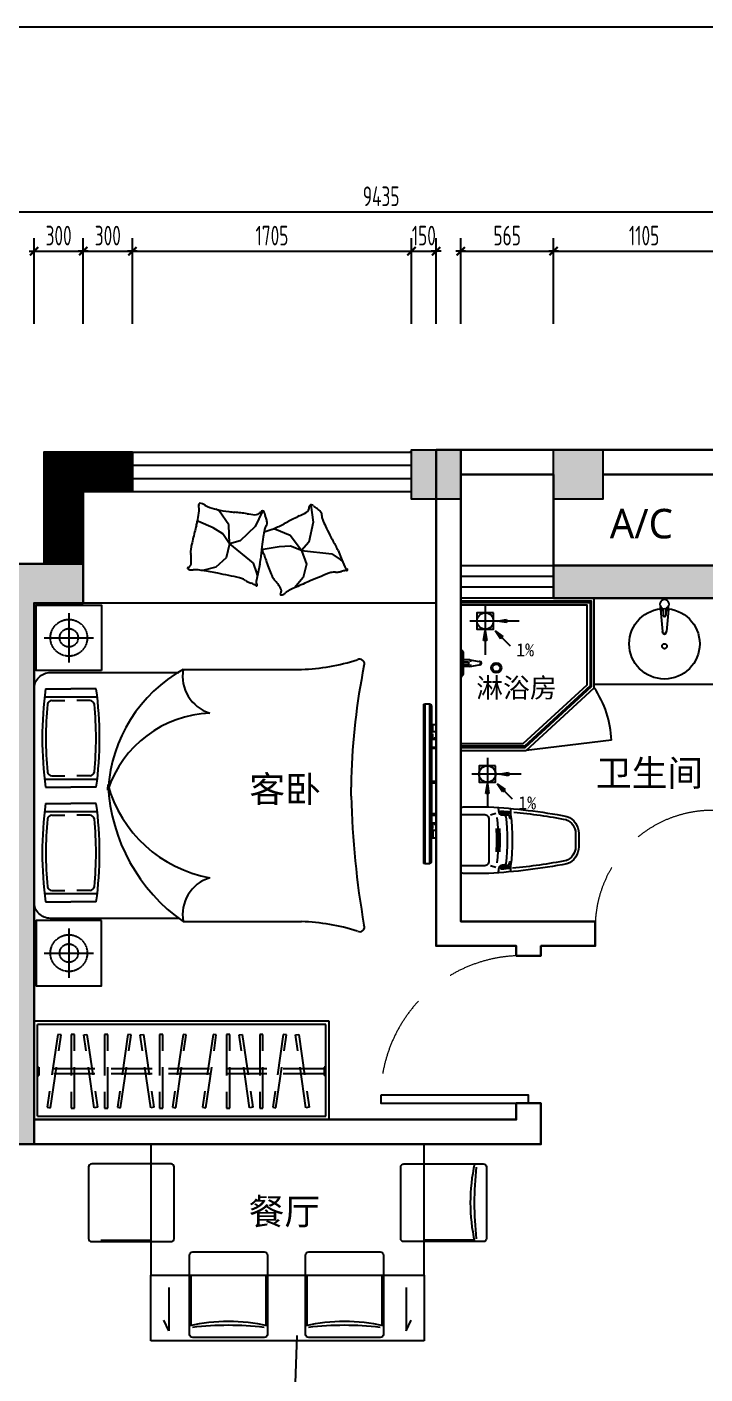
# Model space of a CAD drawing. Extents: x 198376 to 343171, y -41839 to 41090.
# Drawn here: x 206108 to 210245, y 32868 to 41090 of the extents above; entities that cross this region are included whole.
import ezdxf
from ezdxf.enums import TextEntityAlignment as Align

# ---------------------------------------------------------------- set-up
doc = ezdxf.new("R2010")
doc.units = 0
doc.header["$LTSCALE"] = 1000
doc.header["$MEASUREMENT"] = 0
for name, pattern in [('$0$DASH', [0.35, 0.25, -0.1]), ('100000', [200000, 100000, 100000]), ('DASH', [0.35, 0.25, -0.1]), ('HIDDEN', [0.375, 0.25, -0.125]), ('HIDDENX2', [0.75, 0.5, -0.25])]:
    doc.linetypes.add(name, pattern=pattern)
doc.layers.get('Defpoints').update_dxf_attribs({"color": 250})
for name, color, linetype in [('1-P', 41, '100000'), ('1-W', 1, 'Continuous'), ('COL-FILL', 8, 'Continuous'), ('COLUMN', 200, 'Continuous'), ('DOOR', 50, 'Continuous'), ('FC-BHATCH', 144, 'Continuous'), ('FC-FLOOR', 138, 'Continuous'), ('FF-DIM-1', 50, 'Continuous'), ('FF-FURN', 51, 'Continuous'), ('FF-LIGHT', 22, 'Continuous'), ('FF-TEXT', 50, 'Continuous'), ('WINDOW', 50, 'Continuous')]:
    doc.layers.add(name, color=color, linetype=linetype)
doc.layers.add('WALL', color=160, linetype='Continuous', lineweight=30)
doc.styles.add('_宋体', font='', dxfattribs={"width": 0.8})
doc.styles.add('CCD-DIM', font='archs.shx', dxfattribs={"width": 0.75})
doc.styles.add('st', font='msyh.ttf', dxfattribs={"width": 0.7})
doc.styles.get('_宋体').set_extended_font_data('SimSun')
doc.dimstyles.new('CCD_100', dxfattribs={"dimscale": 100, "dimtxt": 1.2, "dimasz": 0.03, "dimexe": 0.8, "dimexo": 0.6, "dimgap": 0.35, "dimtad": 1, "dimdec": 0, "dimrnd": 5, "dimzin": 0, "dimdsep": 46, "dimtxsty": 'CCD-DIM', "dimblk": 'HBA_Dimension_Tick', "dimcen": 0.125, "dimclrd": 44, "dimclre": 44, "dimclrt": 50, "dimadec": 0, "dimazin": 0, "dimtfac": 1, "dimtdec": 0, "dimtix": 1, "dimtmove": 2, "dimatfit": 3, "dimldrblk": 'HBA_Leader_Dot', "dimfxl": 0, "dimtvp": 1, "dimtolj": 1, "dimtzin": 0, "dimarcsym": 0})
pattern_1 = [(45, (39611.71609, 0), (-0.08838834765, 0.08838834765), [])]

# ---------------------------------------------------------------- blocks, each defined once
blk = doc.blocks.new('HBA_Dimension_Tick')
at = {"color": 0, "linetype": 'ByBlock'}
for p, q in [((-10, 0), (0, 0)), ((0, 0), (10, 0))]:
    blk.add_line(p, q, dxfattribs=at)
at = {"color": 50, "linetype": 'ByBlock'}
blk.add_solid([(-10, -7), (-7, -10), (7, 10), (10, 7)], dxfattribs=at)
blk = doc.blocks.new('*D29')
at = {"layer": 'Defpoints', "color": 0}
for p in [(206451.6, 39721.1), (206151.6, 39218.3), (206451.6, 39218.3)]:
    blk.add_point(p, dxfattribs=at)
at = {"layer": 'FF-DIM-1', "color": 44, "lineweight": -2}
for p, q in [((206151.6, 39278.3), (206151.6, 39801.1)), ((206451.6, 39278.3), (206451.6, 39801.1)), ((206148.6, 39721.1), (206145.6, 39721.1)), ((206151.6, 39721.1), (206451.6, 39721.1)), ((206454.6, 39721.1), (206457.6, 39721.1))]:
    blk.add_line(p, q, dxfattribs=at)
at = {"layer": 'FF-DIM-1', "color": 44, "lineweight": -2, "xscale": 3, "yscale": 3, "zscale": 3}
blk.add_blockref('HBA_Dimension_Tick', (206151.6, 39721.1), dxfattribs=at)
at = {"layer": 'FF-DIM-1', "color": 44, "lineweight": -2, "xscale": 3, "yscale": 3, "zscale": 3, "rotation": 180}
blk.add_blockref('HBA_Dimension_Tick', (206451.6, 39721.1), dxfattribs=at)
at = {"layer": 'FF-DIM-1', "color": 50, "insert": (206301.6, 39816.1), "char_height": 120, "attachment_point": 5, "style": 'CCD-DIM'}
blk.add_mtext('\\A1;300', dxfattribs=at)
blk = doc.blocks.new('HBA_Leader_Dot')
at = {"color": 0, "linetype": 'ByBlock'}
blk.add_line((-5, 0), (-10, 0), dxfattribs=at)
at = {"color": 0, "linetype": 'ByBlock', "const_width": 5}
blk.add_lwpolyline([(-2.5, 0, 1), (2.5, 0, 1)], format="xyb", close=True, dxfattribs=at)
blk = doc.blocks.new('*D30')
at = {"layer": 'Defpoints', "color": 0}
for p in [(206751.6, 39721.1), (206451.6, 39218.3), (206751.6, 39218.3)]:
    blk.add_point(p, dxfattribs=at)
at = {"layer": 'FF-DIM-1', "color": 44, "lineweight": -2}
for p, q in [((206451.6, 39278.3), (206451.6, 39801.1)), ((206751.6, 39278.3), (206751.6, 39801.1)), ((206448.6, 39721.1), (206445.6, 39721.1)), ((206451.6, 39721.1), (206751.6, 39721.1)), ((206754.6, 39721.1), (206757.6, 39721.1))]:
    blk.add_line(p, q, dxfattribs=at)
at = {"layer": 'FF-DIM-1', "color": 44, "lineweight": -2, "xscale": 3, "yscale": 3, "zscale": 3}
blk.add_blockref('HBA_Dimension_Tick', (206451.6, 39721.1), dxfattribs=at)
at = {"layer": 'FF-DIM-1', "color": 44, "lineweight": -2, "xscale": 3, "yscale": 3, "zscale": 3, "rotation": 180}
blk.add_blockref('HBA_Dimension_Tick', (206751.6, 39721.1), dxfattribs=at)
at = {"layer": 'FF-DIM-1', "color": 50, "insert": (206601.6, 39816.1), "char_height": 120, "attachment_point": 5, "style": 'CCD-DIM'}
blk.add_mtext('\\A1;300', dxfattribs=at)
blk = doc.blocks.new('*D31')
at = {"layer": 'Defpoints', "color": 0}
for p in [(208454.6, 39721.1), (206751.6, 39218.3), (208454.6, 39218.3)]:
    blk.add_point(p, dxfattribs=at)
at = {"layer": 'FF-DIM-1', "color": 44, "lineweight": -2}
for p, q in [((206751.6, 39278.3), (206751.6, 39801.1)), ((208454.6, 39278.3), (208454.6, 39801.1)), ((206754.6, 39721.1), (208451.6, 39721.1))]:
    blk.add_line(p, q, dxfattribs=at)
at = {"layer": 'FF-DIM-1', "color": 44, "lineweight": -2, "xscale": 3, "yscale": 3, "zscale": 3, "rotation": 180}
blk.add_blockref('HBA_Dimension_Tick', (206751.6, 39721.1), dxfattribs=at)
at = {"layer": 'FF-DIM-1', "color": 44, "lineweight": -2, "xscale": 3, "yscale": 3, "zscale": 3}
blk.add_blockref('HBA_Dimension_Tick', (208454.6, 39721.1), dxfattribs=at)
at = {"layer": 'FF-DIM-1', "color": 50, "insert": (207603.1, 39816.1), "char_height": 120, "attachment_point": 5, "style": 'CCD-DIM'}
blk.add_mtext('\\A1;1705', dxfattribs=at)
blk = doc.blocks.new('*D32')
at = {"layer": 'Defpoints', "color": 0}
for p in [(208604.6, 39721.1), (208454.6, 39218.3), (208604.6, 39218.3)]:
    blk.add_point(p, dxfattribs=at)
at = {"layer": 'FF-DIM-1', "color": 44, "lineweight": -2}
for p, q in [((208454.6, 39278.3), (208454.6, 39801.1)), ((208604.6, 39278.3), (208604.6, 39801.1)), ((208451.6, 39721.1), (208448.6, 39721.1)), ((208454.6, 39721.1), (208604.6, 39721.1)), ((208607.6, 39721.1), (208610.6, 39721.1))]:
    blk.add_line(p, q, dxfattribs=at)
at = {"layer": 'FF-DIM-1', "color": 44, "lineweight": -2, "xscale": 3, "yscale": 3, "zscale": 3}
blk.add_blockref('HBA_Dimension_Tick', (208454.6, 39721.1), dxfattribs=at)
at = {"layer": 'FF-DIM-1', "color": 44, "lineweight": -2, "xscale": 3, "yscale": 3, "zscale": 3, "rotation": 180}
blk.add_blockref('HBA_Dimension_Tick', (208604.6, 39721.1), dxfattribs=at)
at = {"layer": 'FF-DIM-1', "color": 50, "insert": (208529.6, 39816.1), "char_height": 120, "attachment_point": 5, "style": 'CCD-DIM'}
blk.add_mtext('\\A1;150', dxfattribs=at)
blk = doc.blocks.new('*D33')
at = {"layer": 'Defpoints', "color": 0}
for p in [(209321.4, 39721.1), (208754.6, 39218.3), (209321.4, 39218.3)]:
    blk.add_point(p, dxfattribs=at)
at = {"layer": 'FF-DIM-1', "color": 44, "lineweight": -2}
for p, q in [((208754.6, 39278.3), (208754.6, 39801.1)), ((209321.4, 39278.3), (209321.4, 39801.1)), ((208757.6, 39721.1), (209318.4, 39721.1))]:
    blk.add_line(p, q, dxfattribs=at)
at = {"layer": 'FF-DIM-1', "color": 44, "lineweight": -2, "xscale": 3, "yscale": 3, "zscale": 3, "rotation": 180}
blk.add_blockref('HBA_Dimension_Tick', (208754.6, 39721.1), dxfattribs=at)
at = {"layer": 'FF-DIM-1', "color": 44, "lineweight": -2, "xscale": 3, "yscale": 3, "zscale": 3}
blk.add_blockref('HBA_Dimension_Tick', (209321.4, 39721.1), dxfattribs=at)
at = {"layer": 'FF-DIM-1', "color": 50, "insert": (209038, 39816.1), "char_height": 120, "attachment_point": 5, "style": 'CCD-DIM'}
blk.add_mtext('\\A1;565', dxfattribs=at)
blk = doc.blocks.new('*D34')
at = {"layer": 'Defpoints', "color": 0}
for p in [(210425.9, 39721.1), (209321.4, 39218.3), (210425.9, 39218.3)]:
    blk.add_point(p, dxfattribs=at)
at = {"layer": 'FF-DIM-1', "color": 44, "lineweight": -2}
for p, q in [((209321.4, 39278.3), (209321.4, 39801.1)), ((210425.9, 39278.3), (210425.9, 39801.1)), ((209324.4, 39721.1), (210422.9, 39721.1))]:
    blk.add_line(p, q, dxfattribs=at)
at = {"layer": 'FF-DIM-1', "color": 44, "lineweight": -2, "xscale": 3, "yscale": 3, "zscale": 3, "rotation": 180}
blk.add_blockref('HBA_Dimension_Tick', (209321.4, 39721.1), dxfattribs=at)
at = {"layer": 'FF-DIM-1', "color": 44, "lineweight": -2, "xscale": 3, "yscale": 3, "zscale": 3}
blk.add_blockref('HBA_Dimension_Tick', (210425.9, 39721.1), dxfattribs=at)
at = {"layer": 'FF-DIM-1', "color": 50, "insert": (209873.7, 39816.1), "char_height": 120, "attachment_point": 5, "style": 'CCD-DIM'}
blk.add_mtext('\\A1;1105', dxfattribs=at)
blk = doc.blocks.new('地漏')
at = {"layer": 'FC-BHATCH'}
for points in [[(190405.7, -114934.8), (190347.4, -114924.7), (190405.7, -114914.6)], [(190265.5, -115043.2), (190275.6, -114984.9), (190285.7, -115043.1)], [(190368.9, -115033.9), (190335.8, -114984.9), (190383.5, -115019.8)]]:
    blk.add_hatch(color=136, dxfattribs=at).paths.add_polyline_path(points)
at = {"layer": 'FC-BHATCH', "color": 136}
for p, q in [((190275.6, -114826.5), (190275.6, -115131.9)), ((190482.4, -114924.7), (190181.4, -114924.7)), ((190347.4, -114924.7), (190405.7, -114914.6)), ((190405.7, -114934.8), (190347.4, -114924.7)), ((190405.7, -114914.6), (190405.7, -114934.8)), ((190265.5, -115043.2), (190275.6, -114984.9)), ((190275.6, -114984.9), (190285.7, -115043.1)), ((190335.5, -114984.6), (190427.3, -115076.4)), ((190368.9, -115033.9), (190335.8, -114984.9)), ((190335.8, -114984.9), (190383.5, -115019.8)), ((190383.5, -115019.8), (190368.9, -115033.9)), ((190285.7, -115043.1), (190265.5, -115043.2))]:
    blk.add_line(p, q, dxfattribs=at)
blk.add_lwpolyline([(190325.8, -114874.4), (190225.3, -114874.4), (190225.3, -114975), (190325.8, -114975)], close=True, dxfattribs=at)
blk.add_circle((190275.6, -114924.7), 50.3, dxfattribs=at)
at = {"layer": 'FC-BHATCH', "color": 136, "insert": (190464.4, -115060.1, 73536), "char_height": 80, "width": 117.843, "attachment_point": 1, "style": '_宋体'}
blk.add_mtext('{\\fSimHei|b0|i0|c134|p49;\\W1;1%}', dxfattribs=at)
blk = doc.blocks.new('A$C11E43098')
at = {"layer": 'FF-FURN'}
h = blk.add_hatch(dxfattribs=at)
h.set_pattern_fill('ANSI31,_O', color=256, scale=25.8552, angle=360)
h.set_pattern_definition([(227.1210964, (34470.0872, -2964.1617), (1.44830786, -1.55971616), [])])
h.paths.add_polyline_path([(3.3, 705.7), (10.5, 705.7), (10.5, 712.7), (3.3, 712.7)])
h = blk.add_hatch(dxfattribs=at)
h.set_pattern_fill('ANSI31,_O', color=256, scale=25.8552, angle=360)
h.set_pattern_definition([(45, (0, 0), (-2.2853, 2.2853), [])])
h.paths.add_polyline_path([(3.3, 229.8), (10.5, 229.8), (10.5, 222.7), (3.3, 222.7)])
for p, q in [((25.6, 897.7), (30.6, 903.5)), ((25.6, 897.7), (25.6, 199.6)), ((30.6, 903.5), (34.9, 903.5)), ((72, 904.5), (64.2, 904.5)), ((72, 904.5), (72, 0.7)), ((0, 786.1), (0, 750.9)), ((25.6, 789.7), (3.3, 789.7)), ((17.7, 747.3), (17.7, 789.7)), ((0, 702.1), (0, 233.3)), ((3.3, 747.3), (25.6, 747.3)), ((10.5, 712.7), (3.3, 712.7)), ((3.3, 712.7), (3.3, 705.7)), ((3.3, 705.7), (10.5, 705.7)), ((25.6, 705.7), (3.3, 705.7)), ((10.5, 705.7), (10.5, 712.7)), ((18.9, 711.7), (25.6, 714.9)), ((18.9, 711.7), (18.9, 705.7)), ((21.5, 735.8), (25.6, 735.8)), ((21.5, 705.7), (21.5, 711.7)), ((21.5, 711.7), (25.6, 711.7)), ((25.6, 747.3), (25.6, 735.8)), ((24.2, 660.7), (0, 660.7)), ((0, 653.7), (24.2, 653.7)), ((24.2, 653.7), (24.2, 660.7)), ((0, 465.3), (24.2, 465.3)), ((24.2, 458.3), (0, 458.3)), ((0, 281.8), (24.2, 281.8)), ((24.2, 274.7), (0, 274.7)), ((3.3, 229.8), (10.5, 229.8)), ((3.3, 222.7), (3.3, 229.8)), ((3.3, 229.8), (25.6, 229.8)), ((10.5, 229.8), (10.5, 222.7)), ((18.9, 223.7), (18.9, 229.8)), ((21.5, 229.8), (21.5, 223.7)), ((24.2, 281.8), (24.2, 274.7)), ((0, 149.3), (0, 184.6)), ((10.5, 222.7), (3.3, 222.7)), ((3.3, 188.1), (25.6, 188.1)), ((17.7, 188.1), (17.7, 145.8)), ((18.9, 223.7), (25.6, 220.6)), ((21.5, 223.7), (25.6, 223.7)), ((21.5, 199.6), (21.5, 188.1)), ((21.5, 199.6), (25.6, 199.6)), ((25.6, 7.6), (25.6, 199.6)), ((25.6, 145.8), (3.3, 145.8)), ((25.6, 7.6), (30.6, 1.7)), ((30.6, 1.7), (34.9, 1.7)), ((64.2, 0.7), (72, 0.7))]:
    blk.add_line(p, q, dxfattribs=at)
blk.add_lwpolyline([(42.8, 0), (42.8, 0.7), (34.9, 0.7), (34.9, 904.5), (42.8, 904.5), (42.8, 905.2), (64.2, 905.2), (64.2, 0), (42.8, 0)], dxfattribs=at)
for centre, major_axis, start_param, end_param in [((3.3, 786.1), (0, -3.53), 3.141593, 4.712389), ((3.3, 750.9), (0, 3.53), 1.570796, 3.141593), ((3.3, 702.1), (0, -3.53), 3.141593, 4.712389), ((91.7, 723.8), (0, 76.6), 1.412631, 1.728961), ((23.8, 461.8), (0, -3.56), 0.122538, 3.019054), ((3.3, 233.3), (0, 3.53), 1.570796, 3.141593), ((3.3, 184.6), (0, -3.53), 3.141593, 4.712389), ((91.7, 211.7), (0, 76.6), 1.412631, 1.728961), ((3.3, 149.3), (0, 3.53), 1.570796, 3.141593)]:
    blk.add_ellipse(centre, major_axis=major_axis, ratio=0.928571, start_param=start_param, end_param=end_param, dxfattribs=at)
blk = doc.blocks.new('TAP-4')
at = {"layer": 'FF-FURN', "linetype": 'ByBlock'}
for p, q in [((-1.5, 78.9), (-1.5, 99.9)), ((1.5, 101.9), (0.5, 101.9)), ((-1.5, 78.9), (-1.5, 30.6)), ((0.5, 28.6), (0.5, -28.9)), ((11.5, 86.7), (5.5, 86.7)), ((18.5, -80.3), (18.5, 79.7)), ((64.2, 23.5), (18.5, 23.5)), ((64.2, 23.5), (132, 11.7)), ((-1.5, -79.1), (-1.5, -30.9)), ((-1.5, -79.1), (-1.5, -100.1)), ((11.5, -86.9), (5.5, -86.9)), ((13.5, -85.3), (13.5, -85.3)), ((64.2, -24.1), (18.5, -24.1)), ((64.2, -24.1), (132, -12.3)), ((1.5, -102.1), (0.5, -102.1))]:
    blk.add_line(p, q, dxfattribs=at)
at = {"layer": 'FF-FURN', "color": 251, "linetype": 'ByBlock'}
for p, q in [((3.5, -0.1), (3.5, 99.9)), ((1.5, 28.6), (0.5, 28.6)), ((13.5, 21.3), (13.5, 84.7)), ((136.6, 11.7), (132, 11.7)), ((1.5, -28.9), (0.5, -28.9)), ((3.5, -0.1), (3.5, -100.1)), ((13.5, -21.6), (13.5, -84.9)), ((136.6, -12.3), (132, -12.3))]:
    blk.add_line(p, q, dxfattribs=at)
blk.add_lwpolyline([(53.5, 9.7), (53.5, -10.3), (13.5, -10.3), (13.5, 9.7)], close=True, dxfattribs=at)
at = {"layer": 'FF-FURN', "linetype": 'ByBlock'}
for centre, radius, start, end in [((0.5, 99.9), 2, 90, 180), ((1.5, 99.9), 2, 0, 90), ((5.5, 84.7), 2, 90, 180), ((11.5, 84.7), 2, 0, 90), ((13.5, 79.7), 5, 0, 90), ((136.6, -0.3), 12, 270, 90), ((5.5, -84.9), 2, 180, 270), ((11.5, -84.9), 2, 270, 0), ((13.5, -80.3), 5, 270, 0), ((0.5, -100.1), 2, 180, 270), ((1.5, -100.1), 2, 270, 0)]:
    blk.add_arc(centre, radius, start, end, dxfattribs=at)
at = {"layer": 'FF-FURN', "color": 251, "linetype": 'ByBlock'}
for centre, radius, start, end in [((0.5, 30.6), 2, 180, 270), ((1.5, 30.6), 2, 270, 0), ((32, -0.3), 40, 11.53696, 36.52575), ((132, -0.3), 12, 270, 90), ((0.5, -30.9), 2, 90, 180), ((1.5, -30.9), 2, 0, 90), ((32, -0.3), 40, 323.47425, 348.46304)]:
    blk.add_arc(centre, radius, start, end, dxfattribs=at)
blk = doc.blocks.new('WC-PLAN2')
at = {"layer": 'FF-FURN', "color": 251, "linetype": 'ByBlock'}
for p, q in [((-157.8, 244.5), (-157.8, 246.1)), ((171.7, 244.5), (171.7, 245.4)), ((181.7, 244.5), (181.7, 245.3)), ((-145, 178.7), (-155, 210.1)), ((159.3, 178.4), (169.3, 209.7))]:
    blk.add_line(p, q, dxfattribs=at)
at = {"layer": 'FF-FURN', "linetype": 'ByBlock'}
blk.add_lwpolyline([(-193.1, 169.4), (-193.1, 14.4, 0.414214), (-178.1, -0.6), (-133.1, -0.6), (146.9, -0.6), (191.9, -0.6, 0.414214), (206.9, 14.4), (206.9, 169.4, 0.031536), (150, 638, 0.312949), (46.9, 709.4), (-33.1, 709.4, 0.312949), (-136.1, 638, 0.031536)], format="xyb", close=True, dxfattribs=at)
at = {"layer": 'FF-FURN', "color": 251, "linetype": 'ByBlock'}
for points in [[(131.3, 631, 0.312949), (46.9, 689.4), (-33.1, 689.4, 0.312949), (-117.4, 631, 0.312949)], [(-116.4, 634.3, 0.02189), (-162, 311.5)], [(175.3, 318.1, 0.021444), (130.3, 634.3, 0.026355)], [(203.4, 223.3, 0.006503), (175.1, 228, -0.370206), (158.1, 247.8), (158.1, 260.9, 0.379109), (149.3, 270.8, 0.060736), (-135.4, 270.8, 0.379109), (-144.2, 260.9), (-144.2, 247.8, -0.370206), (-161.2, 228, 0.006503), (-189.5, 223.3)], [(-163.2, 299.4, 0.003651), (-167.8, 245.3), (-167.8, 244.5, 0.936083), (-158, 243.6)], [(-153.1, 299.4, 0.003771), (-158, 243.6, 0.003771)], [(-157.8, 244.5, 1.010211), (-147.8, 244.4, 1.010211)], [(-143.9, 289.9, 0.003078), (-147.8, 244.4, 0.003136)], [(-144, 290, -0.003598), (-126.9, 292.1, 0.846203), (-127.8, 301.9, 0.846203)], [(181.7, 245.3, 0.00367), (177, 299.7, 0.026355)]]:
    blk.add_lwpolyline(points, format="xyb", dxfattribs=at)
at = {"layer": 'FF-FURN', "linetype": 'ByBlock'}
for points in [[(197.1, 299.4), (161.9, 299.4, 0.064516), (-148.1, 299.4), (-183.2, 299.4)], [(146.9, -0.6, 0.414214), (161.9, 14.4), (161.9, 139.4, 0.414214), (131.9, 169.4), (-118.1, 169.4, 0.414214), (-148.1, 139.4), (-148.1, 14.4, 0.414214), (-133.1, -0.6)]]:
    blk.add_lwpolyline(points, format="xyb", dxfattribs=at)
at = {"layer": 'FF-FURN', "color": 251, "linetype": 'ByBlock'}
for centre, radius, start, end in [((-128.2, 296.9), 5.01, 266.60389, 267.98643), ((142.1, 296.9), 5.01, 94.11955, 255.07149), ((6.9, -896.8), 1196.4, 82.75321, 83.57789), ((142.1, 296.9), 5.01, 272.01357, 273.39611), ((-3531.8, -47.4), 3705.1, 4.50437, 5.22298), ((166.7, 244.4), 4.97, 179.54271, 0.7069), ((-3531.8, -47.4), 3715.1, 4.49268, 5.35689), ((176.8, 244.4), 4.97, 189.08495, 1.52152), ((6.9, -896.8), 1121.6, 83.04875, 96.95125), ((6.9, -896.8), 1131.6, 86.45343, 93.54657), ((6.9, -896.8), 1111.6, 86.38953, 93.61047)]:
    blk.add_arc(centre, radius, start, end, dxfattribs=at)
blk = doc.blocks.new('床1')
at = {"layer": 'FF-FURN'}
for p, q in [((209626.1, 37168.5), (210348, 37168.5)), ((209101.1, 36999.1), (208780.3, 36999.1)), ((208786.4, 37049.1), (208941.4, 37049.1)), ((209096.4, 37049.1), (208941.4, 37049.1)), ((208781.7, 36499.1), (209102.6, 36499.1)), ((208786.4, 36449.1), (208941.4, 36449.1)), ((209096.4, 36449.1), (208941.4, 36449.1)), ((209166.4, 36466.2), (209166.4, 36449.1)), ((209166.4, 36432), (209166.4, 36449.1)), ((210651.4, 36503.6), (210651.4, 36449.1)), ((210651.4, 36394.6), (210651.4, 36449.1)), ((208786.4, 36349.1), (208941.4, 36349.1)), ((209096.4, 36349.1), (208941.4, 36349.1)), ((209101.1, 36299.1), (208780.3, 36299.1)), ((209101.1, 35799.1), (208780.3, 35799.1)), ((208786.4, 35749.1), (208941.4, 35749.1)), ((209096.4, 35749.1), (208941.4, 35749.1)), ((209626.1, 35629.8), (210348, 35629.8))]:
    blk.add_line(p, q, dxfattribs=at)
at = {"layer": 'FF-FURN', "color": 251}
for p, q in [((208824.6, 36979.1), (208905, 36979.1)), ((209058.3, 36979.1), (208977.9, 36979.1)), ((208824.6, 36519.1), (208905, 36519.1)), ((209058.3, 36519.1), (208977.9, 36519.1)), ((208824.6, 36279.1), (208905, 36279.1)), ((209058.3, 36279.1), (208977.9, 36279.1)), ((208824.6, 35819.1), (208905, 35819.1)), ((209058.3, 35819.1), (208977.9, 35819.1))]:
    blk.add_line(p, q, dxfattribs=at)
at = {"layer": 'FF-FURN'}
for points in [[(209128.7, 37162), (208728.7, 37162), (208728.7, 37560.8), (209128.7, 37560.8)], [(209128.7, 35636.2), (208728.7, 35636.2), (208728.7, 35237.4), (209128.7, 35237.4)]]:
    blk.add_lwpolyline(points, close=True, dxfattribs=at)
blk.add_lwpolyline([(209599.3, 35649.1), (208816.4, 35649.1, -0.414214), (208716.4, 35749.1), (208716.4, 37049.1, -0.414214), (208816.4, 37149.1), (209599.3, 37149.1)], format="xyb", dxfattribs=at)
for centre, radius, start, end in [((210065.3, 36384.9), 898.3, 119.22197, 176.49918), ((209857.4, 37126.2), 234.6, 169.492, 253.13112), ((210300.2, 38468.9), 1301.3, 272.10523, 287.37664), ((214689.1, 36392.2), 4039.2, 168.60697, 178.41909), ((210703.5, 37202.3), 28.7, 334.85796, 120.68822), ((211026.4, 36749.1), 2260, 172.37185, 187.62815), ((206856.4, 36749.1), 2260, 352.37185, 7.62815), ((209818, 36215.9), 686.4, 92.39045, 161.64748), ((209931.2, 36677), 793.2, 195.40937, 259.69712), ((210243, 36510.8), 1075.6, 182.79306, 235.04714), ((211026.4, 36049.1), 2260, 172.37185, 187.62815), ((206856.4, 36049.1), 2260, 352.37185, 7.62815), ((215933.3, 36521.7), 5283.4, 181.37851, 189.95729), ((209857.4, 35672.1), 234.6, 106.86888, 190.508), ((210300.2, 34329.3), 1301.3, 72.62336, 87.89477), ((210703.5, 35595.9), 28.7, 239.31178, 25.14204)]:
    blk.add_arc(centre, radius, start, end, dxfattribs=at)
at = {"layer": 'FF-FURN', "color": 251}
for centre, radius, start, end in [((210877.3, 36749.1), 2089.3, 174.34313, 185.65688), ((208827.7, 36949.2), 30.1, 95.94428, 168.74094), ((209055.2, 36949.2), 30.1, 11.25906, 84.05572), ((207005.5, 36749.1), 2089.3, 354.34312, 5.65687), ((208827.7, 36549), 30.1, 191.25906, 264.05572), ((209055.2, 36549), 30.1, 275.94428, 348.74094), ((208827.7, 36249.2), 30.1, 95.94428, 168.74094), ((209055.2, 36249.2), 30.1, 11.25906, 84.05572), ((210877.3, 36049.1), 2089.3, 174.34312, 185.65687), ((207005.5, 36049.1), 2089.3, 354.34313, 5.65688), ((208827.7, 35849), 30.1, 191.25906, 264.05572), ((209055.2, 35849), 30.1, 275.94428, 348.74094)]:
    blk.add_arc(centre, radius, start, end, dxfattribs=at)
at = {"layer": 'FF-LIGHT', "linetype": '$0$DASH', "ltscale": 0.01}
for p, q in [((208928.7, 37511.2), (208928.7, 37211.6)), ((208778.9, 37361.4), (209078.5, 37361.4)), ((208928.7, 35586.6), (208928.7, 35287)), ((208778.9, 35436.8), (209078.5, 35436.8))]:
    blk.add_line(p, q, dxfattribs=at)
for centre, radius in [((208928.7, 37361.4), 112.3), ((208928.7, 37361.4), 56.2), ((208928.7, 35436.8), 112.3), ((208928.7, 35436.8), 56.2)]:
    blk.add_circle(centre, radius, dxfattribs=at)
blk = doc.blocks.new('*D47')
at = {"layer": 'Defpoints', "color": 0}
for p in [(212985.9, 39961.2), (203552.6, 39218.3), (212985.9, 39218.3)]:
    blk.add_point(p, dxfattribs=at)
at = {"layer": 'FF-DIM-1', "color": 44, "lineweight": -2}
for p, q in [((203552.6, 39278.3), (203552.6, 40041.2)), ((212985.9, 39278.3), (212985.9, 40041.2)), ((203555.6, 39961.2), (212982.9, 39961.2))]:
    blk.add_line(p, q, dxfattribs=at)
at = {"layer": 'FF-DIM-1', "color": 44, "lineweight": -2, "xscale": 3, "yscale": 3, "zscale": 3, "rotation": 180}
blk.add_blockref('HBA_Dimension_Tick', (203552.6, 39961.2), dxfattribs=at)
at = {"layer": 'FF-DIM-1', "color": 44, "lineweight": -2, "xscale": 3, "yscale": 3, "zscale": 3}
blk.add_blockref('HBA_Dimension_Tick', (212985.9, 39961.2), dxfattribs=at)
at = {"layer": 'FF-DIM-1', "color": 50, "insert": (208269.2, 40056.2), "char_height": 120, "attachment_point": 5, "style": 'CCD-DIM'}
blk.add_mtext('\\A1;9435', dxfattribs=at)

msp = doc.modelspace()

# ---------------------------------------------------------------- hatches: boundary and pattern name
at = {"layer": 'COL-FILL'}
h = msp.add_hatch(dxfattribs=at)
h.set_pattern_fill('ANSI31', color=256)
h.set_pattern_definition(pattern_1)
h.paths.add_polyline_path([(206451.6, 38254.7), (206751.6, 38254.7), (206751.6, 38494.4), (206212.4, 38494.4), (206212.4, 37813.7), (206451.6, 37813.7)])
h = msp.add_hatch(color=256, dxfattribs=at)
h.dxf.hatch_style = 1
h.paths.add_polyline_path([(208754.6, 38508.1), (208754.6, 38207.7), (208454.6, 38207.7), (208454.6, 38508.1)])
h = msp.add_hatch(color=256, dxfattribs=at)
h.dxf.hatch_style = 1
h.paths.add_polyline_path([(209621.4, 38508.1), (209621.4, 38207.7), (209321.4, 38207.7), (209321.4, 38508.1)])
h = msp.add_hatch(dxfattribs=at)
h.set_pattern_fill('ANSI31', color=256)
h.set_pattern_definition(pattern_1)
h.paths.add_polyline_path([(210425.9, 37602.7), (210425.9, 37802.7), (209321.4, 37802.7), (209321.4, 37602.7)])
h.paths.add_polyline_path([(210425.9, 35480.9), (210625.9, 35480.9), (210625.9, 38207.7), (210425.9, 38207.7)])
h = msp.add_hatch(dxfattribs=at)
h.set_pattern_fill('ANSI31', color=256)
h.set_pattern_definition(pattern_1)
h.paths.add_polyline_path([(206151.6, 37573.7), (206451.6, 37573.7), (206451.6, 37813.7), (205911.6, 37813.7), (205911.6, 34270.7), (206151.6, 34270.7)])

# ---------------------------------------------------------------- linework, layer by layer
at = {"layer": '1-P', "color": 8}
for p, q in [((207839.8, 38170.2), (207853.6, 38067.1)), ((207244.9, 38031.6), (207154, 38072.2)), ((207281.7, 38135.3), (207259.8, 38146)), ((207339, 38051.1), (207281.7, 38135.3)), ((207546, 38133.3), (207499.7, 38040.1)), ((207303.9, 37995.9), (207244.9, 38031.6)), ((207344.1, 37935.6), (207303.9, 37995.9)), ((207344.1, 37935.6), (207339, 38051.1)), ((207499.7, 38040.1), (207410, 37953.3)), ((207619.6, 38024.1), (207595.5, 38020.6)), ((207714.2, 37986.3), (207619.6, 38024.1)), ((207783, 37893.4), (207714.2, 37986.3)), ((207853.6, 38067.1), (207827.8, 37945)), ((207344.1, 37935.6), (207323.6, 37849.9)), ((207410, 37953.3), (207344.1, 37935.6)), ((207344.1, 37935.6), (207487.5, 37816)), ((207647.1, 37917.5), (207549.1, 37900.3)), ((207716, 37920.9), (207647.1, 37917.5)), ((207783, 37893.4), (207716, 37920.9)), ((207827.8, 37945), (207783, 37893.4)), ((207323.6, 37849.9), (207260.3, 37793.1)), ((207783, 37893.4), (207968.8, 37874.5)), ((207783, 37893.4), (207814, 37810.9)), ((207968.8, 37874.5), (208018.7, 37838.4)), ((207260.3, 37793.1), (207180.9, 37771.2)), ((207487.5, 37816), (207508.6, 37758.2)), ((207814, 37810.9), (207793.4, 37728.4)), ((207793.4, 37728.4), (207739.8, 37665.8))]:
    msp.add_line(p, q, dxfattribs=at)
at = {"layer": '1-P', "color": 2}
for p, q in [((207154, 38072.2), (207147.7, 38068.7)), ((207549.1, 37900.3), (207545.8, 37893.9)), ((208006.1, 37894.2), (208029.1, 37837.9)), ((208018.7, 37838.4), (208030.7, 37829.8)), ((208029.1, 37837.9), (208046.8, 37794.5)), ((207517, 37752), (207507.4, 37706)), ((207508.6, 37758.2), (207513.8, 37744.3)), ((207529.4, 37811.5), (207517, 37752))]:
    msp.add_line(p, q, dxfattribs=at)
for centre, radius, start, end in [((207172.2, 38170.5), 16.8, 145.02214, 195.47485), ((207083.3, 38145.9), 75.5, 352.31668, 15.47485), ((207163.2, 38176.8), 5.8, 87.67524, 145.02214), ((207161.4, 38131.7), 50.9, 69.02373, 87.67524), ((207158.2, 38123.3), 59.9, 52.59538, 69.02373), ((207232.8, 38220.9), 63, 232.59538, 248.60872), ((207366.7, 38562.6), 430, 248.60872, 256.73213), ((207795.1, 38158.3), 35.9, 297.29024, 3.24549), ((207843.6, 38161.1), 12.7, 51.18639, 183.24549), ((207807.9, 38116.7), 69.7, 45.8726, 51.18639), ((207887.9, 38199.2), 45.2, 225.8726, 232.47126), ((208093.4, 38466.7), 382.5, 232.47126, 233.7837), ((207477.1, 37625.2), 660.5, 52.78491, 53.7837), ((207745, 37977.9), 217.6, 46.47756, 52.78491), ((206616.9, 38194.3), 545.4, 344.22038, 346.69162), ((206972.7, 38110.1), 179.8, 346.69162, 351.15665), ((204520.1, 38491.7), 2661.9, 351.15665, 352.31668), ((207411.1, 38751.1), 623.6, 256.73213, 263.47558), ((208003.6, 43932.1), 5838.3, 263.47558, 263.83171), ((206720.7, 32061), 6101.9, 83.48336, 83.83171), ((207184.4, 36120.2), 2016.2, 82.39815, 83.48336), ((207860.8, 41188.7), 3097.2, 262.39815, 263.27374), ((207502.2, 38148.4), 35.9, 263.27374, 329.22899), ((207544, 38123.6), 12.7, 17.16988, 149.22899), ((207489.6, 38106.8), 69.7, 11.85609, 17.16988), ((207602, 38130.4), 45.2, 191.85609, 198.45476), ((207922, 38237.2), 382.5, 198.45476, 199.7672), ((206940.4, 37884.4), 660.5, 18.7684, 19.7672), ((207359.8, 38026.9), 217.6, 12.46105, 18.7684), ((207496.6, 38057.2), 77.4, 1.87707, 12.46105), ((204975.1, 43232.7), 5838.3, 297.49208, 297.84822), ((210552.8, 32675.3), 6101.9, 117.49986, 117.84822), ((208666.3, 36299.3), 2016.2, 116.41465, 117.49986), ((206391.5, 40878.9), 3097.2, 296.41465, 297.29024), ((207841.5, 38079.5), 77.4, 35.89357, 46.47756), ((207885.9, 38111.7), 22.6, 351.95082, 35.89357), ((207953.7, 38102.1), 45.8, 171.95082, 202.41622), ((208840.8, 38468), 1005.4, 202.41622, 205.05285), ((209071.6, 37509.7), 2003, 165.64192, 168.21898), ((208727.8, 37597.7), 1648.1, 164.22038, 165.64192), ((208542.2, 37820.1), 1005.4, 168.39972, 171.03635), ((207451, 38425.8), 430, 283.94504, 290.74863), ((207602.2, 38013.1), 45.8, 137.93432, 168.39972), ((207551.4, 38058.9), 22.6, 317.93432, 1.87707), ((207382.4, 38606.9), 623.6, 290.74863, 297.49208), ((209458.1, 38756.6), 1686.8, 205.05285, 207.08835), ((209349.8, 38701.2), 1565.2, 207.08835, 209.93597), ((207303.1, 37878.6), 196.5, 168.21898, 176.45287), ((209094.6, 37728.6), 1565.2, 173.07185, 175.91947), ((205131.3, 36774.5), 2661.9, 25.17315, 25.20529), ((207377.7, 37830.3), 179.8, 20.70812, 25.17315), ((209215.3, 37714), 1686.8, 171.03635, 173.07185), ((207807.7, 37813.1), 214.3, 22.23548, 29.93597), ((207187.9, 37885.7), 81, 176.45287, 190.07985), ((206917.1, 37837.6), 194, 1.28501, 10.07985), ((206759.1, 37834.1), 352, 357.19731, 1.28501), ((207319.6, 37855.3), 214.3, 348.21898, 355.91947), ((207035.6, 37701), 545.4, 18.23689, 20.70812), ((209119, 38387.5), 1648.1, 198.23689, 199.65842), ((209453.2, 38506.9), 2003, 199.65842, 202.23548), ((207091.3, 37785.3), 4.43, 163.66022, 236.43102), ((207093.1, 37784.8), 6.3, 96.95856, 163.66022), ((207108.3, 37811), 35.2, 236.43102, 260.72459), ((207090.6, 37805.1), 14.2, 276.95856, 319.97199), ((207042.4, 37845.6), 77.1, 319.97199, 327.65076), ((207112.4, 37835.6), 60.1, 260.72459, 278.96477), ((207094.6, 37812.5), 15.3, 327.65076, 344.95029), ((207071.4, 37818.8), 39.3, 344.95029, 357.19731), ((207134.1, 37697.9), 79.2, 83.0863, 98.96477), ((207042.8, 36945.6), 837.1, 80.50805, 83.0863), ((206340.8, 32746.7), 5094.2, 79.463, 80.50805), ((206697.2, 34663), 3145, 76.98785, 79.463), ((207781, 37823.3), 196.5, 202.23548, 210.46937), ((209077.7, 34819), 3145, 111.00435, 113.4795), ((207992.2, 37646.2), 116.6, 98.12157, 111.00435), ((207985.1, 37696), 66.3, 85.48816, 98.12157), ((207995.9, 37833.1), 71.2, 265.48816, 277.67836), ((207981.4, 37940.3), 179.4, 277.67836, 284.88069), ((208077.7, 37578), 195.5, 97.98224, 104.88069), ((208068.2, 37803.2), 23.1, 202.23548, 252.81326), ((208055.3, 37738), 34, 85.74068, 97.98224), ((208058.5, 37781), 9.2, 265.74068, 289.37993), ((208060, 37776.7), 4.67, 289.37993, 72.81326), ((207379.1, 37613.7), 116.6, 64.10507, 76.98785), ((207401.1, 37658.9), 66.3, 51.47166, 64.10507), ((207486.7, 37766.5), 71.2, 231.47166, 243.66185), ((207534.7, 37863.4), 179.4, 243.66185, 250.86419), ((207411.8, 37509.3), 195.5, 63.96574, 70.86419), ((207482.7, 37654.4), 34, 51.72418, 63.96574), ((207509.5, 37688.3), 9.2, 231.72418, 255.36343), ((207529.9, 37701.3), 23.1, 168.21898, 218.79675), ((207508.3, 37683.9), 4.67, 255.36343, 38.79675), ((207681.5, 37764.7), 81, 210.46937, 224.09635), ((207484, 37573.3), 194, 35.30151, 44.09635), ((207355, 37482), 352, 31.21381, 35.30151), ((207622.4, 37644), 39.3, 18.96679, 31.21381), ((207645.2, 37651.9), 15.3, 1.66726, 18.96679), ((208087.2, 36904.3), 837.1, 114.52455, 117.1028), ((209854.3, 33031.2), 5094.2, 113.4795, 114.52455), ((207659.4, 37628), 6.3, 130.97506, 197.67673), ((207657.6, 37627.5), 4.43, 197.67673, 270.44752), ((207646, 37643.5), 14.2, 310.97506, 353.98849), ((207657.4, 37658.3), 35.2, 270.44752, 294.74109), ((207583.3, 37650.1), 77.1, 353.98849, 1.66726), ((207646.9, 37680.9), 60.1, 294.74109, 312.98127), ((207741.9, 37578.9), 79.2, 117.1028, 132.98127)]:
    msp.add_arc(centre, radius, start, end, dxfattribs=at)
at = {"layer": '1-W', "color": 2}
for p, q in [((206751.6, 38494.4), (208454.6, 38494.4)), ((206751.6, 38414.5), (208454.6, 38414.5)), ((206751.6, 38334.6), (208454.6, 38334.6)), ((206751.6, 38254.7), (208454.6, 38254.7)), ((208604.6, 37573.7), (206451.6, 37573.7))]:
    msp.add_line(p, q, dxfattribs=at)
at = {"layer": 'COL-FILL'}
msp.add_line((207754.7, 33103.3), (207741.8, 32755.5), dxfattribs=at)
at = {"layer": 'COLUMN'}
for points in [[(208754.6, 38508.1), (208754.6, 38207.7), (208454.6, 38207.7), (208454.6, 38508.1)], [(209621.4, 38508.1), (209621.4, 38207.7), (209321.4, 38207.7), (209321.4, 38508.1)]]:
    msp.add_lwpolyline(points, close=True, dxfattribs=at)
at = {"layer": 'DOOR'}
msp.add_lwpolyline([(208266.6, 34570.7), (208266.6, 34520.7), (209169, 34520.7), (209169, 34570.7)], close=True, dxfattribs=at)
at = {"layer": 'DOOR', "color": 8, "linetype": 'HIDDENX2', "lineweight": 13}
for centre, radius, start, end in [((210290.6, 35592.6), 715.6, 89.17152, 182.95822), ((209131.8, 34556.2), 865.3, 87.53681, 180.69284)]:
    msp.add_arc(centre, radius, start, end, dxfattribs=at)
at = {"layer": 'FF-DIM-1'}
msp.add_line((209674.9, 36736.3), (209154.1, 36674.4), dxfattribs=at)
msp.add_lwpolyline([(198376, 41089.7), (220646.3, 41089.7), (220646.3, 24923.9), (198376, 24923.9)], close=True, dxfattribs=at)
for points in [[(208754.6, 36674.4), (209154.1, 36674.4), (209569.6, 37056.9), (209569.6, 37602.7), (208754.6, 37602.7)], [(208754.6, 36691.4), (209147, 36691.4), (209552.6, 37064), (209552.6, 37585.7), (208754.6, 37585.7)], [(208754.6, 37577.2), (209544.1, 37577.2), (209544.1, 37067.5), (209143.5, 36699.9), (208754.6, 36699.9)], [(208754.6, 36716.9), (209136.5, 36716.9), (209527.1, 37074.5), (209527.1, 37560.2), (208754.6, 37560.2)]]:
    msp.add_lwpolyline(points, dxfattribs=at)
msp.add_arc((209043.4, 36706.5), 632.2, 2.70144, 33.66134, dxfattribs=at)
at = {"layer": 'FF-FURN'}
for p, q in [((208754.6, 36674.4), (208754.6, 37602.7)), ((209974, 37535.1), (209974, 37552.5)), ((209974, 37535.1), (209985.8, 37400.3)), ((209989.8, 37530.4), (209989.8, 37499.3)), ((210005.8, 37530.4), (210005.8, 37499.3)), ((210021.6, 37535.1), (210009.8, 37400.3)), ((210021.6, 37535.1), (210021.6, 37552.5)), ((209985.8, 37395.7), (209985.8, 37400.3)), ((210009.8, 37395.7), (210009.8, 37400.3)), ((209569.6, 37078.3), (210426.1, 37078.3)), ((206151.6, 34420.7), (206151.6, 35020.7)), ((207951.6, 35020.7), (206151.6, 35020.7)), ((206171.6, 34440.7), (206171.6, 35000.7)), ((207931.6, 35000.7), (206171.6, 35000.7)), ((207931.6, 34440.7), (207931.6, 35000.7)), ((207951.6, 34420.7), (207951.6, 35020.7)), ((206171.6, 34440.7), (207931.6, 34440.7))]:
    msp.add_line(p, q, dxfattribs=at)
at = {"layer": 'FF-FURN', "color": 57, "linetype": 'DASH'}
for p, q in [((206171.6, 34740.7), (206181.5, 34740.7)), ((206181.5, 34740.7), (206181.6, 34690.7)), ((207921.6, 34730.7), (206181.6, 34730.7)), ((207921.6, 34700.7), (206181.6, 34700.7)), ((207921.6, 34740.7), (207921.6, 34690.7)), ((207931.6, 34740.7), (207921.6, 34740.7)), ((206171.6, 34690.7), (206181.6, 34690.7)), ((207931.6, 34690.7), (207921.6, 34690.7))]:
    msp.add_line(p, q, dxfattribs=at)
at = {"layer": 'FF-FURN', "color": 251, "linetype": 'HIDDEN', "ltscale": 26}
for p, q in [((206974.4, 33396.2), (206974.4, 33131.9)), ((208421.2, 33396.2), (208421.2, 33131.9)), ((206974.4, 33131.9), (206942.5, 33196.5)), ((208421.2, 33131.9), (208453.1, 33196.5))]:
    msp.add_line(p, q, dxfattribs=at)
at = {"layer": 'FF-FURN', "color": 57, "linetype": 'DASH'}
for points in [[(206296.2, 34941.1), (206232.4, 34496), (206252.2, 34493.1), (206316, 34938.3)], [(206377.8, 34940.5), (206377.8, 34490.9), (206397.8, 34490.9), (206397.8, 34940.5)], [(206474.5, 34941.1), (206538.2, 34496), (206518.4, 34493.1), (206454.7, 34938.3)], [(206580.7, 34940.5), (206580.7, 34490.9), (206600.7, 34490.9), (206600.7, 34940.5)], [(206723.8, 34941.1), (206660, 34496), (206679.8, 34493.1), (206743.6, 34938.3)], [(206819.1, 34941.1), (206882.9, 34496), (206863.1, 34493.1), (206799.3, 34938.3)], [(206917.3, 34940.5), (206917.3, 34490.9), (206937.3, 34490.9), (206937.3, 34940.5)], [(207060.4, 34941.1), (206996.7, 34496), (207016.5, 34493.1), (207080.2, 34938.3)], [(207243.8, 34941.1), (207180.1, 34496), (207199.9, 34493.1), (207263.6, 34938.3)], [(207325.5, 34940.5), (207325.5, 34490.9), (207345.5, 34490.9), (207345.5, 34940.5)], [(207422.1, 34941.1), (207485.9, 34496), (207466.1, 34493.1), (207402.3, 34938.3)], [(207528.3, 34940.5), (207528.3, 34490.9), (207548.3, 34490.9), (207548.3, 34940.5)], [(207671.4, 34941.1), (207607.7, 34496), (207627.5, 34493.1), (207691.2, 34938.3)], [(207766.8, 34941.1), (207830.5, 34496), (207810.7, 34493.1), (207747, 34938.3)]]:
    msp.add_lwpolyline(points, close=True, dxfattribs=at)
at = {"layer": 'FF-FURN'}
msp.add_lwpolyline([(206864.2, 33470.7), (208531.4, 33470.7), (208531.4, 34270.7), (206864.2, 34270.7)], close=True, dxfattribs=at)
for points in [[(206864.2, 34151), (206503.2, 34151, 0.414214), (206484.2, 34132), (206484.2, 33695, 0.414214), (206503.2, 33676), (206864.2, 33676)], [(206864.2, 33676), (206987.7, 33676, 0.414214), (207006.7, 33695), (207006.7, 34132, 0.414214), (206987.7, 34151), (206864.2, 34151)], [(208531.4, 33676), (208407.9, 33676, -0.414214), (208388.9, 33695), (208388.9, 34132, -0.414214), (208407.9, 34151), (208531.4, 34151)], [(208531.4, 34151), (208892.4, 34151, -0.414214), (208911.4, 34132), (208911.4, 33695, -0.414214), (208892.4, 33676), (208531.4, 33676)], [(207100.4, 33470.7), (207100.4, 33594.2, -0.414214), (207119.4, 33613.2), (207556.4, 33613.2, -0.414214), (207575.4, 33594.2), (207575.4, 33470.7)], [(207808.1, 33470.7), (207808.1, 33594.2, -0.414214), (207827.1, 33613.2), (208264.1, 33613.2, -0.414214), (208283.1, 33594.2), (208283.1, 33470.7)], [(207575.4, 33470.7), (207575.4, 33109.7, -0.414214), (207556.4, 33090.7), (207119.4, 33090.7, -0.414214), (207100.4, 33109.7), (207100.4, 33470.7)], [(208283.1, 33470.7), (208283.1, 33109.7, -0.414214), (208264.1, 33090.7), (207827.1, 33090.7, -0.414214), (207808.1, 33109.7), (207808.1, 33470.7)]]:
    msp.add_lwpolyline(points, format="xyb", dxfattribs=at)
for points in [[(206558.6, 33685.5), (206864.2, 33685.5)], [(208837, 33685.5), (208531.4, 33685.5)], [(207109.9, 33165.1), (207109.9, 33470.7)], [(207565.9, 33470.7), (207565.9, 33165.1)], [(207817.6, 33165.1), (207817.6, 33470.7)], [(208273.6, 33470.7), (208273.6, 33165.1)]]:
    msp.add_lwpolyline(points, dxfattribs=at)
at = {"layer": 'FF-FURN', "color": 251, "linetype": 'HIDDEN', "ltscale": 26}
msp.add_lwpolyline([(206864.2, 33470.7), (208531.4, 33470.7), (208531.4, 33070.5), (206864.2, 33070.5)], close=True, dxfattribs=at)
at = {"layer": 'FF-FURN'}
for centre, radius in [((209997.8, 37324.7), 215), ((209997.8, 37309.9), 15), ((208971.9, 37177.8), 30.9)]:
    msp.add_circle(centre, radius, dxfattribs=at)
at = {"layer": 'FF-FURN', "color": 251}
msp.add_circle((208971.9, 37177.8), 23.1, dxfattribs=at)
at = {"layer": 'FF-FURN'}
for centre, radius, start, end in [((209997.8, 37567.3), 28, 303.05573, 236.94427), ((209997.8, 37567.3), 40, 233.47425, 258.46304), ((209973.8, 37530.4), 16, 0, 56.94427), ((209997.8, 37499.3), 8, 180, 0), ((210021.8, 37530.4), 16, 123.05573, 180), ((209997.8, 37567.3), 40, 281.53696, 306.52575), ((209997.8, 37400.3), 12, 180, 0), ((209997.8, 37395.7), 12, 180, 0), ((209909.3, 33913.5), 1096.2, 167.48739, 192.51261), ((207337.9, 32092.8), 1096.2, 77.48739, 102.51261), ((208045.6, 32092.8), 1096.2, 77.48739, 102.51261)]:
    msp.add_arc(centre, radius, start, end, dxfattribs=at)
at = {"layer": 'FF-FURN', "color": 251}
for centre, start, end in [((210739.2, 33912.1), 173.4152, 186.5848), ((207336.5, 31263), 83.4152, 96.5848), ((208044.2, 31263), 83.4152, 96.5848)]:
    msp.add_arc(centre, 1902.1, start, end, dxfattribs=at)
at = {"layer": 'WALL'}
for p, q in [((208454.6, 38494.4), (208444.6, 38494.4)), ((209321.4, 37802.7), (209321.4, 38358.1))]:
    msp.add_line(p, q, dxfattribs=at)
for points in [[(206451.6, 37813.7), (206451.6, 38254.7), (206751.6, 38254.7), (206751.6, 38494.4), (206212.4, 38494.4), (206212.4, 37813.7)], [(208754.6, 38508.1), (208754.6, 35630.7), (209575.9, 35630.7), (209575.9, 35480.7), (209244, 35480.7), (209244, 35420.7), (209094, 35420.7), (209094, 35480.7), (208604.6, 35480.7), (208604.6, 38508.1), (210625.9, 38508.1), (210625.9, 35480.9), (210425.9, 35480.9), (210425.9, 38508.1)], [(208754.6, 38358.1), (209321.4, 38358.1)], [(209621.4, 38358.1), (210325.9, 38358.1)], [(206451.6, 37813.7), (205911.6, 37813.7), (205911.6, 34270.7), (206151.6, 34270.7), (206151.6, 37573.7), (206451.6, 37573.7), (206451.6, 37813.7)], [(210425.9, 37802.7), (209321.4, 37802.7), (209321.4, 37602.7), (210425.9, 37602.7), (210425.9, 37802.7)], [(206151.6, 34420.7), (209094, 34420.7), (209094, 34520.7), (209244, 34520.7), (209244, 34270.7), (206151.6, 34270.7)]]:
    msp.add_lwpolyline(points, dxfattribs=at)
at = {"layer": 'WINDOW'}
for p, q in [((209321.4, 37736), (208754.6, 37736)), ((209321.4, 37669.4), (208754.6, 37669.4))]:
    msp.add_line(p, q, dxfattribs=at)
msp.add_lwpolyline([(209321.4, 37602.7), (208754.6, 37602.7), (208754.6, 37802.7), (209321.4, 37802.7), (209321.4, 37602.7)], dxfattribs=at)

# ---------------------------------------------------------------- block references
at = {"layer": 'FC-FLOOR'}
for p in [(18628.7, 152388.6), (18641.5, 151454.5)]:
    msp.add_blockref('地漏', p, dxfattribs=at)
at = {"layer": 'FF-FURN'}
msp.add_blockref('床1', (-2564.9, 0), dxfattribs=at)
for name, p, xscale, yscale, zscale, rotation in [('TAP-4', (208755.8, 37207), 0.85, 0.85, 0.85, 3.335054709012148e-08), ('WC-PLAN2', (208755.1, 36119.4), -1.015384637392484, 1.015384637392484, 1.015384615389988, 270)]:
    msp.add_blockref(name, p, dxfattribs=dict(at, xscale=xscale, yscale=yscale, zscale=zscale, rotation=rotation))
at = {"layer": 'FF-FURN', "xscale": -1.074954240074148, "yscale": 1.074954240019797, "zscale": 1.07495424}
msp.add_blockref('A$C11E43098', (208604.6, 35983.9), dxfattribs=at)

# ---------------------------------------------------------------- texts
at = {"layer": 'FF-TEXT', "style": 'st'}
for s, height, p in [('A/C', 180, (209856.7, 37968.3)), ('卫生间', 160, (209906.5, 36455.9)), ('客卧', 160, (207683.7, 36357.7))]:
    msp.add_text(s, height=height, dxfattribs=at).set_placement(p, align=Align.CENTER)
for s, height, p in [('淋浴房', 120, (208849.2, 36996.3, 0)), ('餐厅', 160, (207460.7, 33779.6, -116.3))]:
    msp.add_text(s, height=height, dxfattribs=at).set_placement(p)

# ---------------------------------------------------------------- dimensions: what is measured, and where the dimension line sits
at = {"layer": 'FF-DIM-1'}
for base, p1, p2, picture, middle in [((212985.9, 39961.2), (203552.6, 39218.3), (212985.9, 39218.3), '*D47', (208269.2, 40056.2)), ((206451.6, 39721.1), (206151.6, 39218.3), (206451.6, 39218.3), '*D29', (206301.6, 39816.1)), ((206751.6, 39721.1), (206451.6, 39218.3), (206751.6, 39218.3), '*D30', (206601.6, 39816.1)), ((208454.6, 39721.1), (206751.6, 39218.3), (208454.6, 39218.3), '*D31', (207603.1, 39816.1)), ((208604.6, 39721.1), (208454.6, 39218.3), (208604.6, 39218.3), '*D32', (208529.6, 39816.1)), ((209321.4, 39721.1), (208754.6, 39218.3), (209321.4, 39218.3), '*D33', (209038, 39816.1)), ((210425.9106, 39721.1228), (209321.4347, 39218.2743), (210425.9106, 39218.2743), '*D34', (209873.6726, 39816.1228))]:
    dim = msp.add_linear_dim(base=base, p1=p1, p2=p2, dimstyle='CCD_100', dxfattribs=at)
    dim.commit()
    dim.dimension.update_dxf_attribs({"geometry": picture, "text_midpoint": middle})

doc.saveas('drawing.dxf')
